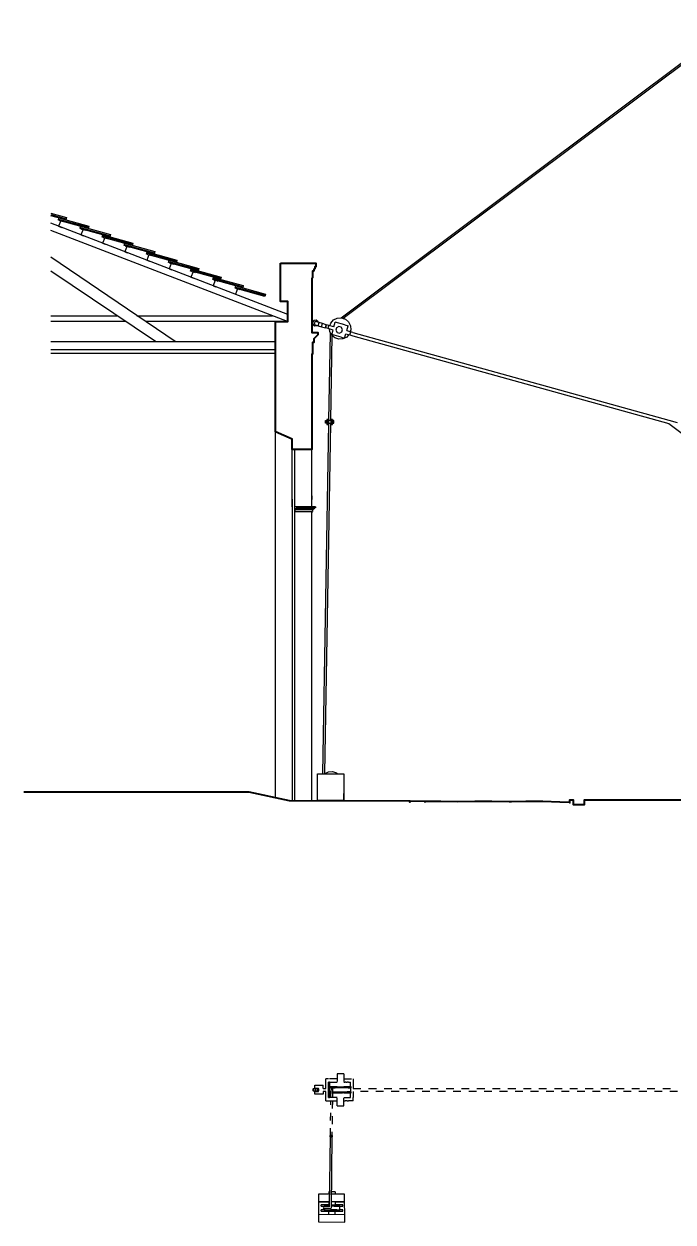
# Model space of a CAD drawing. Extents: x -10.7 to 11.2, y -2.3 to 16.3.
# Drawn here: x -10.7 to -2.31, y -1.85 to 13.64 of the extents above; entities that cross this region are included whole.
import ezdxf

# ---------------------------------------------------------------- set-up
doc = ezdxf.new("R2010")
doc.units = 0
doc.header["$LTSCALE"] = 0.2
doc.header["$MEASUREMENT"] = 0
doc.linetypes.add('HIDDEN', pattern=[0.375, 0.25, -0.125])
doc.layers.get('0').update_dxf_attribs({"linetype": 'CONTINUOUS'})
doc.layers.add('cortado', color=7, linetype='CONTINUOUS', lineweight=40)
doc.layers.add('projeção', color=8, linetype='HIDDEN')
doc.layers.add('visto', color=9, linetype='CONTINUOUS')

msp = doc.modelspace()

# ---------------------------------------------------------------- linework, layer by layer
at = {"linetype": 'ByBlock'}
for points in [[(-6.784, 8.527), (-6.784, 8.461), (-6.763, 8.461), (-6.763, 8.527)], [(-6.73, 8.527), (-6.73, 8.461), (-6.709, 8.461), (-6.709, 8.527)], [(-6.788, 8.513), (-6.788, 8.479), (-6.799, 8.479), (-6.799, 8.513)], [(-6.763, 8.513), (-6.763, 8.479), (-6.73, 8.479), (-6.73, 8.513)], [(-6.705, 8.513), (-6.705, 8.479), (-6.693, 8.479), (-6.693, 8.513)]]:
    msp.add_lwpolyline(points, close=True, dxfattribs=at)
at = {"layer": 'cortado', "linetype": 'ByBlock'}
msp.add_lwpolyline([(-7.384, 10.545), (-6.927, 10.545), (-6.927, 10.5), (-6.938, 10.5), (-6.938, 10.474), (-6.948, 10.474), (-6.957, 10.445), (-6.967, 10.445), (-6.967, 10.355), (-6.977, 10.345), (-6.977, 9.65), (-6.902, 9.65), (-6.902, 9.62), (-6.952, 9.57), (-6.952, 9.52), (-6.967, 9.52), (-6.967, 9.37), (-6.977, 9.37), (-6.977, 8.135), (-7.232, 8.135), (-7.232, 8.272), (-7.446, 8.366), (-7.446, 9.792), (-7.286, 9.792), (-7.286, 10.049), (-7.384, 10.049)], close=True, dxfattribs=at)
msp.add_lwpolyline([(-10.697, 3.712), (-7.791, 3.712), (-7.272, 3.597), (-7.272, 3.597), (-5.714, 3.593), (-5.714, 3.582), (-5.709, 3.582), (-5.709, 3.593), (-5.519, 3.591), (-5.519, 3.58), (-5.513, 3.58), (-5.513, 3.584), (-5.506, 3.591), (-5.31, 3.591), (-5.091, 3.587), (-4.873, 3.59), (-4.654, 3.59), (-4.427, 3.586), (-4.397, 3.586), (-4.213, 3.591), (-4.191, 3.588), (-3.995, 3.589), (-3.775, 3.581), (-3.651, 3.577), (-3.644, 3.569), (-3.643, 3.569), (-3.643, 3.605), (-3.602, 3.605), (-3.603, 3.545), (-3.454, 3.545), (-3.454, 3.605), (4.734, 3.605)], dxfattribs=at)
msp.add_circle((-6.728, -0.742), 0.0102, dxfattribs=at)
at = {"layer": 'projeção'}
for p, q in [((-6.641, 0.063), (-6.65, 0.063)), ((-6.65, 0.063), (-6.65, -0.104)), ((-6.613, 0.063), (-6.641, 0.063)), ((-6.581, 0.063), (-6.613, 0.063)), ((-6.565, 0.063), (-6.581, 0.063)), ((-6.565, 0.063), (-6.565, -0.104)), ((-6.963, -0.131), (-6.963, -0.156)), ((-6.963, -0.131), (-6.96, -0.131)), ((-6.936, -0.131), (-6.96, -0.131)), ((-6.96, -0.131), (-6.96, -0.156)), ((-6.939, -0.085), (-6.89, -0.085)), ((-6.939, -0.125), (-6.939, -0.085)), ((-6.89, -0.125), (-6.939, -0.125)), ((-6.906, -0.131), (-6.936, -0.131)), ((-6.936, -0.131), (-6.936, -0.156)), ((-6.887, -0.131), (-6.906, -0.131)), ((-6.906, -0.156), (-6.906, -0.131)), ((-6.89, -0.085), (-6.845, -0.085)), ((-6.89, -0.131), (-6.89, -0.125)), ((-6.887, -0.156), (-6.887, -0.131)), ((-6.845, -0.085), (-6.833, -0.085)), ((-6.833, -0.125), (-6.833, -0.085)), ((-6.833, -0.125), (-6.797, -0.125)), ((-6.797, -0.045), (-6.797, -0.003)), ((-6.762, -0.003), (-6.797, -0.003)), ((-6.797, -0.125), (-6.797, -0.045)), ((-6.65, -0.003), (-6.762, -0.003)), ((-6.75, -0.045), (-6.762, -0.045)), ((-6.762, -0.125), (-6.762, -0.045)), ((-6.762, -0.164), (-6.762, -0.125)), ((-6.75, -0.045), (-6.698, -0.045)), ((-6.75, -0.045), (-6.75, -0.125)), ((-6.75, -0.164), (-6.75, -0.125)), ((-6.741, -0.104), (-6.746, -0.104)), ((-6.746, -0.118), (-6.746, -0.104)), ((-6.746, -0.118), (-6.741, -0.118)), ((-6.718, -0.104), (-6.741, -0.104)), ((-6.741, -0.118), (-6.718, -0.118)), ((-6.731, -0.244), (-6.73, -0.144)), ((-6.727, -0.136), (-6.73, -0.144)), ((-6.72, -0.133), (-6.727, -0.136)), ((-6.708, -0.133), (-6.72, -0.133)), ((-6.676, -0.104), (-6.718, -0.104)), ((-6.718, -0.118), (-6.708, -0.118)), ((-6.704, -0.118), (-6.708, -0.118)), ((-6.708, -0.169), (-6.708, -0.118)), ((-6.707, -0.118), (-6.676, -0.118)), ((-6.687, -0.118), (-6.704, -0.118)), ((-6.698, -0.045), (-6.65, -0.045)), ((-6.657, -0.118), (-6.687, -0.118)), ((-6.65, -0.104), (-6.676, -0.104)), ((-6.62, -0.118), (-6.657, -0.118)), ((-6.65, -0.104), (-6.641, -0.104)), ((-6.641, -0.104), (-6.613, -0.104)), ((-6.581, -0.118), (-6.62, -0.118)), ((-6.613, -0.104), (-6.581, -0.104)), ((-6.581, -0.104), (-6.565, -0.104)), ((-6.545, -0.118), (-6.581, -0.118)), ((-6.565, -0.003), (-6.444, -0.003)), ((-6.565, -0.045), (-6.549, -0.045)), ((-6.521, -0.104), (-6.565, -0.104)), ((-6.532, -0.045), (-6.549, -0.045)), ((-6.52, -0.118), (-6.545, -0.118)), ((-6.532, -0.045), (-6.52, -0.045)), ((-6.487, -0.104), (-6.521, -0.104)), ((-6.502, -0.045), (-6.52, -0.045)), ((-6.507, -0.118), (-6.52, -0.118)), ((-6.507, -0.118), (-6.487, -0.118)), ((-6.502, -0.045), (-6.48, -0.045)), ((-6.468, -0.104), (-6.487, -0.104)), ((-6.487, -0.118), (-6.468, -0.118)), ((-6.48, -0.104), (-6.48, -0.045)), ((-6.48, -0.118), (-6.48, -0.164)), ((-6.468, -0.118), (-6.468, -0.104)), ((-6.444, -0.003), (-6.444, -0.045)), ((-6.444, -0.045), (-6.444, -0.125)), ((-6.444, -0.125), (-2.251, -0.125)), ((-6.96, -0.156), (-6.963, -0.156)), ((-6.96, -0.156), (-6.936, -0.156)), ((-6.939, -0.199), (-6.939, -0.164)), ((-6.939, -0.164), (-6.89, -0.164)), ((-6.89, -0.199), (-6.939, -0.199)), ((-6.936, -0.156), (-6.906, -0.156)), ((-6.887, -0.156), (-6.906, -0.156)), ((-6.89, -0.164), (-6.89, -0.156)), ((-6.845, -0.199), (-6.89, -0.199)), ((-6.833, -0.199), (-6.845, -0.199)), ((-6.833, -0.164), (-6.833, -0.199)), ((-6.797, -0.164), (-6.833, -0.164)), ((-6.797, -0.244), (-6.797, -0.164)), ((-6.797, -0.286), (-6.797, -0.244)), ((-6.797, -0.286), (-6.762, -0.286)), ((-6.762, -0.244), (-6.762, -0.164)), ((-6.762, -0.244), (-6.75, -0.244)), ((-6.762, -0.286), (-6.698, -0.286)), ((-6.75, -0.244), (-6.75, -0.164)), ((-6.698, -0.244), (-6.75, -0.244)), ((-6.746, -0.184), (-6.746, -0.169)), ((-6.741, -0.169), (-6.746, -0.169)), ((-6.746, -0.184), (-6.741, -0.184)), ((-6.73, -0.169), (-6.741, -0.169)), ((-6.741, -0.184), (-6.73, -0.184)), ((-6.738, -0.739), (-6.732, -0.286)), ((-6.712, -0.286), (-6.718, -0.739)), ((-6.711, -0.156), (-6.712, -0.244)), ((-6.708, -0.156), (-6.711, -0.156)), ((-6.708, -0.169), (-6.711, -0.169)), ((-6.711, -0.184), (-6.676, -0.184)), ((-6.708, -0.169), (-6.704, -0.169)), ((-6.704, -0.169), (-6.687, -0.169)), ((-6.65, -0.244), (-6.698, -0.244)), ((-6.698, -0.286), (-6.65, -0.286)), ((-6.687, -0.169), (-6.657, -0.169)), ((-6.676, -0.184), (-6.625, -0.184)), ((-6.657, -0.169), (-6.62, -0.169)), ((-6.641, -0.184), (-6.65, -0.184)), ((-6.65, -0.35), (-6.65, -0.184)), ((-6.613, -0.184), (-6.641, -0.184)), ((-6.625, -0.184), (-6.581, -0.184)), ((-6.62, -0.169), (-6.581, -0.169)), ((-6.581, -0.184), (-6.613, -0.184)), ((-6.581, -0.169), (-6.545, -0.169)), ((-6.565, -0.184), (-6.581, -0.184)), ((-6.565, -0.35), (-6.565, -0.184)), ((-6.565, -0.184), (-6.521, -0.184)), ((-6.565, -0.244), (-6.549, -0.244)), ((-6.565, -0.286), (-6.549, -0.286)), ((-6.549, -0.244), (-6.532, -0.244)), ((-6.532, -0.286), (-6.549, -0.286)), ((-6.545, -0.169), (-6.52, -0.169)), ((-6.532, -0.244), (-6.52, -0.244)), ((-6.52, -0.286), (-6.532, -0.286)), ((-6.521, -0.184), (-6.487, -0.184)), ((-6.487, -0.169), (-6.52, -0.169)), ((-6.52, -0.169), (-6.507, -0.169)), ((-6.52, -0.244), (-6.502, -0.244)), ((-6.52, -0.286), (-6.502, -0.286)), ((-6.514, -0.244), (-6.48, -0.244)), ((-6.48, -0.286), (-6.502, -0.286)), ((-6.468, -0.169), (-6.487, -0.169)), ((-6.487, -0.184), (-6.468, -0.184)), ((-6.48, -0.169), (-6.48, -0.164)), ((-6.48, -0.244), (-6.48, -0.184)), ((-6.444, -0.286), (-6.48, -0.286)), ((-6.468, -0.184), (-6.468, -0.169)), ((-6.444, -0.164), (-6.444, -0.244)), ((-2.251, -0.164), (-6.444, -0.164)), ((-6.444, -0.286), (-6.444, -0.244)), ((-6.65, -0.35), (-6.641, -0.35)), ((-6.641, -0.35), (-6.613, -0.35)), ((-6.613, -0.35), (-6.581, -0.35)), ((-6.581, -0.35), (-6.565, -0.35))]:
    msp.add_line(p, q, dxfattribs=at)
at = {"layer": 'visto'}
for p, q in [((-6.599, 9.841), (-1.53, 13.64)), ((-1.525, 13.615), (-6.573, 9.833)), ((-10.352, 11.176), (-10.151, 11.12)), ((-7.286, 9.884), (-10.352, 11.063)), ((-10.249, 11.116), (-9.864, 11.01)), ((-9.969, 11.009), (-9.583, 10.902)), ((-7.291, 9.792), (-10.352, 10.968)), ((-9.682, 10.898), (-9.296, 10.791)), ((-9.397, 10.789), (-9.012, 10.682)), ((-8.745, 9.532), (-10.352, 10.626)), ((-9.11, 10.678), (-8.724, 10.571)), ((-8.827, 10.57), (-8.442, 10.463)), ((-8.997, 9.532), (-10.352, 10.441)), ((-8.54, 10.459), (-8.154, 10.352)), ((-8.253, 10.349), (-7.867, 10.242)), ((-7.965, 10.238), (-7.58, 10.131)), ((-10.352, 9.867), (-9.497, 9.867)), ((-9.385, 9.792), (-10.352, 9.792)), ((-9.237, 9.867), (-7.486, 9.867)), ((-7.446, 9.792), (-9.127, 9.792)), ((-6.951, 9.804), (-6.969, 9.781)), ((-6.969, 9.781), (-6.966, 9.751)), ((-6.92, 9.808), (-6.951, 9.804)), ((-6.945, 9.752), (-6.933, 9.792)), ((-6.885, 9.778), (-6.933, 9.792)), ((-6.897, 9.789), (-6.92, 9.808)), ((-6.896, 9.781), (-6.897, 9.789)), ((-6.897, 9.738), (-6.885, 9.778)), ((-6.839, 9.765), (-6.885, 9.778)), ((-6.851, 9.724), (-6.839, 9.765)), ((-6.851, 9.724), (-6.839, 9.765)), ((-6.792, 9.751), (-6.839, 9.765)), ((-6.746, 9.737), (-6.734, 9.771)), ((-6.734, 9.771), (-6.699, 9.813)), ((-6.699, 9.813), (-6.65, 9.836)), ((-6.693, 9.722), (-6.675, 9.784)), ((-6.553, 9.749), (-6.675, 9.784)), ((-6.65, 9.836), (-6.596, 9.841)), ((-6.596, 9.841), (-6.544, 9.822)), ((-6.573, 9.833), (-6.544, 9.822)), ((-6.544, 9.822), (-6.502, 9.788)), ((-6.544, 9.822), (-6.502, 9.788)), ((-6.502, 9.788), (-6.502, 9.788)), ((-6.502, 9.788), (-6.479, 9.738)), ((-6.502, 9.788), (-6.479, 9.738)), ((-6.942, 9.732), (-6.966, 9.751)), ((-6.945, 9.752), (-6.897, 9.738)), ((-6.912, 9.735), (-6.942, 9.732)), ((-6.908, 9.741), (-6.912, 9.735)), ((-6.897, 9.738), (-6.851, 9.724)), ((-6.851, 9.724), (-6.803, 9.71)), ((-6.803, 9.71), (-6.792, 9.751)), ((-6.792, 9.751), (-6.803, 9.71)), ((-6.768, 9.7), (-6.803, 9.71)), ((-6.756, 9.74), (-6.792, 9.751)), ((-6.768, 9.7), (-6.756, 9.74)), ((-6.704, 9.681), (-6.768, 9.7)), ((-6.693, 9.722), (-6.756, 9.74)), ((-6.746, 9.737), (-6.756, 9.74)), ((-6.756, 8.513), (-6.737, 9.643)), ((-6.747, 9.665), (-6.75, 9.695)), ((-6.724, 9.616), (-6.747, 9.665)), ((-6.718, 9.61), (-6.736, 8.513)), ((-6.682, 9.581), (-6.724, 9.616)), ((-6.721, 9.624), (-6.704, 9.681)), ((-6.599, 9.588), (-6.721, 9.624)), ((-6.659, 9.711), (-6.668, 9.679)), ((-6.668, 9.679), (-6.652, 9.651)), ((-6.631, 9.727), (-6.659, 9.711)), ((-6.652, 9.651), (-6.62, 9.642)), ((-6.599, 9.718), (-6.631, 9.727)), ((-6.62, 9.642), (-6.592, 9.659)), ((-6.583, 9.69), (-6.599, 9.718)), ((-6.592, 9.659), (-6.583, 9.69)), ((-6.555, 9.575), (-6.538, 9.633)), ((-6.553, 9.749), (-6.508, 9.736)), ((-6.538, 9.633), (-6.486, 9.618)), ((-6.501, 9.623), (-6.527, 9.591)), ((-6.526, 9.674), (-6.508, 9.736)), ((-6.526, 9.674), (-6.474, 9.659)), ((-6.486, 9.618), (-6.474, 9.659)), ((-6.486, 9.618), (-6.45, 9.607)), ((-6.486, 9.618), (-6.486, 9.618)), ((-6.474, 9.684), (-6.482, 9.661)), ((-6.474, 9.684), (-6.482, 9.661)), ((-6.474, 9.659), (-6.482, 9.661)), ((-6.479, 9.738), (-6.474, 9.684)), ((-6.479, 9.738), (-6.474, 9.684)), ((-6.474, 9.684), (-6.474, 9.684)), ((-6.474, 9.684), (-6.474, 9.684)), ((-6.45, 9.649), (-6.474, 9.659)), ((-6.45, 9.649), (-2.365, 8.515)), ((-6.45, 9.607), (-2.365, 8.473)), ((-10.352, 9.532), (-7.446, 9.532)), ((-6.631, 9.562), (-6.682, 9.581)), ((-6.577, 9.568), (-6.631, 9.562)), ((-6.599, 9.588), (-6.555, 9.575)), ((-6.558, 9.576), (-6.577, 9.568)), ((-6.558, 9.576), (-6.577, 9.568)), ((-6.577, 9.568), (-6.577, 9.568)), ((-6.555, 9.575), (-6.554, 9.578)), ((-6.555, 9.575), (-6.555, 9.575)), ((-6.527, 9.591), (-6.554, 9.578)), ((-6.527, 9.591), (-6.554, 9.578)), ((-10.352, 9.432), (-7.446, 9.432)), ((-10.352, 9.382), (-7.446, 9.382)), ((-6.834, 3.942), (-6.757, 8.479)), ((-6.737, 8.479), (-6.812, 3.946)), ((-2.365, 8.515), (-2.257, 8.485)), ((-2.365, 8.473), (0.097, 6.606)), ((-7.446, 3.636), (-7.446, 8.366)), ((-7.232, 7.396), (-7.232, 8.135)), ((-7.202, 8.135), (-7.202, 3.597)), ((-6.977, 7.396), (-6.977, 8.135)), ((-7.232, 7.496), (-7.232, 7.566)), ((-7.232, 7.496), (-7.232, 7.336)), ((-6.977, 7.539), (-6.977, 7.489)), ((-7.232, 7.336), (-7.232, 3.597)), ((-6.93, 7.396), (-7.202, 7.396)), ((-7.172, 7.396), (-7.202, 7.396)), ((-7.197, 7.347), (-7.197, 7.336)), ((-7.197, 7.336), (-6.97, 7.336)), ((-6.963, 7.356), (-7.194, 7.356)), ((-6.956, 7.363), (-7.193, 7.363)), ((-6.949, 7.37), (-7.189, 7.37)), ((-6.942, 7.377), (-7.177, 7.377)), ((-7.172, 7.396), (-7.172, 7.385)), ((-6.93, 7.384), (-7.172, 7.384)), ((-6.977, 7.396), (-6.93, 7.396)), ((-6.977, 7.396), (-6.93, 7.396)), ((-6.977, 7.336), (-6.977, 7.316)), ((-6.977, 3.596), (-6.977, 7.336)), ((-6.903, 3.688), (-6.903, 3.942)), ((-6.903, 3.942), (-6.564, 3.942)), ((-6.903, 3.596), (-6.903, 3.942)), ((-6.903, 3.942), (-6.903, 3.942)), ((-6.816, 3.942), (-6.814, 3.945)), ((-6.814, 3.945), (-6.764, 3.968)), ((-6.764, 3.968), (-6.71, 3.973)), ((-6.71, 3.973), (-6.659, 3.955)), ((-6.71, 3.973), (-6.659, 3.955)), ((-6.659, 3.955), (-6.644, 3.942)), ((-6.659, 3.955), (-6.644, 3.942)), ((-6.564, 3.942), (-6.564, 3.688)), ((-6.564, 3.942), (-6.564, 3.596)), ((-6.564, 3.942), (-6.564, 3.942)), ((-6.565, 3.596), (-6.903, 3.596)), ((-6.565, 3.688), (-6.565, 3.596)), ((-6.565, 3.596), (-6.564, 3.596)), ((-6.564, 3.688), (-6.564, 3.596)), ((-6.564, 3.596), (-6.564, 3.688)), ((-6.564, 3.596), (-6.564, 3.596)), ((-6.564, 3.596), (-6.564, 3.596)), ((-6.75, -1.658), (-6.738, -0.742)), ((-6.718, -0.742), (-6.73, -1.669)), ((-6.748, -1.493), (-6.893, -1.493)), ((-6.893, -1.493), (-6.892, -1.591)), ((-6.751, -1.464), (-6.76, -1.464)), ((-6.76, -1.464), (-6.76, -1.493)), ((-6.747, -1.464), (-6.751, -1.464)), ((-6.723, -1.464), (-6.728, -1.464)), ((-6.554, -1.494), (-6.728, -1.493)), ((-6.691, -1.464), (-6.723, -1.464)), ((-6.675, -1.464), (-6.691, -1.464)), ((-6.675, -1.464), (-6.675, -1.494)), ((-6.554, -1.593), (-6.554, -1.494)), ((-6.892, -1.591), (-6.892, -1.753)), ((-6.892, -1.591), (-6.76, -1.592)), ((-6.749, -1.592), (-6.892, -1.591)), ((-6.851, -1.631), (-6.856, -1.631)), ((-6.856, -1.646), (-6.856, -1.631)), ((-6.856, -1.646), (-6.851, -1.646)), ((-6.856, -1.711), (-6.856, -1.697)), ((-6.851, -1.697), (-6.856, -1.697)), ((-6.828, -1.631), (-6.851, -1.631)), ((-6.851, -1.646), (-6.828, -1.646)), ((-6.828, -1.697), (-6.851, -1.697)), ((-6.828, -1.661), (-6.832, -1.669)), ((-6.832, -1.669), (-6.828, -1.677)), ((-6.786, -1.631), (-6.828, -1.631)), ((-6.828, -1.646), (-6.818, -1.646)), ((-6.82, -1.657), (-6.828, -1.661)), ((-6.828, -1.677), (-6.82, -1.68)), ((-6.805, -1.697), (-6.828, -1.697)), ((-6.75, -1.658), (-6.82, -1.657)), ((-6.74, -1.681), (-6.82, -1.68)), ((-6.814, -1.646), (-6.818, -1.646)), ((-6.818, -1.657), (-6.818, -1.646)), ((-6.818, -1.697), (-6.818, -1.68)), ((-6.818, -1.697), (-6.814, -1.697)), ((-6.797, -1.646), (-6.814, -1.646)), ((-6.814, -1.697), (-6.797, -1.697)), ((-6.767, -1.646), (-6.797, -1.646)), ((-6.797, -1.646), (-6.786, -1.646)), ((-6.797, -1.697), (-6.767, -1.697)), ((-6.76, -1.631), (-6.786, -1.631)), ((-6.786, -1.646), (-6.75, -1.646)), ((-6.75, -1.646), (-6.767, -1.646)), ((-6.767, -1.697), (-6.73, -1.697)), ((-6.76, -1.592), (-6.76, -1.631)), ((-6.76, -1.631), (-6.751, -1.631)), ((-6.751, -1.631), (-6.75, -1.631)), ((-6.733, -1.677), (-6.74, -1.681)), ((-6.73, -1.669), (-6.733, -1.677)), ((-6.73, -1.631), (-6.723, -1.631)), ((-6.691, -1.646), (-6.73, -1.646)), ((-6.73, -1.697), (-6.691, -1.697)), ((-6.681, -1.697), (-6.73, -1.697)), ((-6.554, -1.593), (-6.729, -1.592)), ((-6.723, -1.631), (-6.691, -1.631)), ((-6.691, -1.631), (-6.675, -1.631)), ((-6.655, -1.646), (-6.691, -1.646)), ((-6.691, -1.646), (-6.681, -1.646)), ((-6.691, -1.697), (-6.655, -1.697)), ((-6.681, -1.646), (-6.631, -1.646)), ((-6.655, -1.697), (-6.681, -1.697)), ((-6.675, -1.592), (-6.554, -1.593)), ((-6.675, -1.592), (-6.675, -1.631)), ((-6.631, -1.631), (-6.675, -1.631)), ((-6.63, -1.646), (-6.655, -1.646)), ((-6.655, -1.697), (-6.63, -1.697)), ((-6.597, -1.631), (-6.631, -1.631)), ((-6.617, -1.646), (-6.63, -1.646)), ((-6.63, -1.697), (-6.617, -1.697)), ((-6.617, -1.646), (-6.597, -1.646)), ((-6.617, -1.697), (-6.617, -1.646)), ((-6.597, -1.697), (-6.617, -1.697)), ((-6.578, -1.631), (-6.597, -1.631)), ((-6.597, -1.646), (-6.578, -1.646)), ((-6.578, -1.697), (-6.597, -1.697)), ((-6.578, -1.646), (-6.578, -1.631)), ((-6.578, -1.711), (-6.578, -1.697)), ((-6.553, -1.755), (-6.554, -1.593)), ((-6.892, -1.753), (-6.553, -1.755)), ((-6.892, -1.753), (-6.892, -1.852)), ((-6.892, -1.852), (-6.553, -1.853)), ((-6.856, -1.711), (-6.851, -1.711)), ((-6.851, -1.711), (-6.828, -1.711)), ((-6.828, -1.711), (-6.786, -1.711)), ((-6.786, -1.711), (-6.76, -1.711)), ((-6.751, -1.711), (-6.76, -1.711)), ((-6.76, -1.754), (-6.76, -1.711)), ((-6.723, -1.711), (-6.751, -1.711)), ((-6.751, -1.711), (-6.735, -1.711)), ((-6.735, -1.711), (-6.681, -1.711)), ((-6.691, -1.711), (-6.723, -1.711)), ((-6.675, -1.711), (-6.691, -1.711)), ((-6.681, -1.711), (-6.631, -1.711)), ((-6.675, -1.754), (-6.675, -1.711)), ((-6.631, -1.711), (-6.597, -1.711)), ((-6.597, -1.711), (-6.578, -1.711)), ((-6.553, -1.853), (-6.553, -1.755))]:
    msp.add_line(p, q, dxfattribs=at)
for points in [[(-10.352, 11.192), (-10.147, 11.135), (-10.155, 11.106), (-10.352, 11.16)], [(-10.186, 11.079), (-10.222, 11.093), (-10.249, 11.023), (-10.213, 11.009)], [(-9.899, 10.969), (-9.934, 10.983), (-9.961, 10.913), (-9.926, 10.899)], [(-9.619, 10.861), (-9.654, 10.875), (-9.681, 10.805), (-9.646, 10.791)], [(-9.331, 10.751), (-9.367, 10.764), (-9.394, 10.694), (-9.358, 10.681)], [(-9.047, 10.641), (-9.082, 10.655), (-9.109, 10.585), (-9.074, 10.571)], [(-8.76, 10.531), (-8.795, 10.544), (-8.822, 10.474), (-8.787, 10.461)], [(-8.477, 10.422), (-8.513, 10.436), (-8.54, 10.366), (-8.504, 10.352)], [(-8.19, 10.311), (-8.225, 10.325), (-8.252, 10.255), (-8.217, 10.242)], [(-7.902, 10.201), (-7.938, 10.215), (-7.965, 10.145), (-7.929, 10.131)], [(-6.93, 7.396), (-6.93, 7.384), (-6.942, 7.384), (-6.942, 7.377), (-6.949, 7.377), (-6.949, 7.37), (-6.956, 7.37), (-6.956, 7.363), (-6.963, 7.363), (-6.963, 7.356), (-6.97, 7.356), (-6.97, 7.336), (-6.977, 7.336)]]:
    msp.add_lwpolyline(points, dxfattribs=at)
for points in [[(-10.245, 11.131), (-9.86, 11.024), (-9.868, 10.995), (-10.224, 11.094), (-10.226, 11.089), (-10.235, 11.092), (-10.234, 11.097), (-10.253, 11.102)], [(-9.965, 11.023), (-9.579, 10.916), (-9.587, 10.887), (-9.944, 10.986), (-9.945, 10.981), (-9.955, 10.984), (-9.954, 10.989), (-9.973, 10.994)], [(-9.678, 10.913), (-9.292, 10.806), (-9.3, 10.777), (-9.657, 10.876), (-9.658, 10.871), (-9.668, 10.874), (-9.666, 10.878), (-9.686, 10.884)], [(-9.393, 10.803), (-9.008, 10.697), (-9.016, 10.668), (-9.372, 10.766), (-9.374, 10.762), (-9.383, 10.764), (-9.382, 10.769), (-9.401, 10.774)], [(-9.106, 10.693), (-8.72, 10.586), (-8.728, 10.557), (-9.085, 10.656), (-9.086, 10.651), (-9.096, 10.654), (-9.095, 10.658), (-9.114, 10.664)], [(-8.823, 10.584), (-8.438, 10.477), (-8.446, 10.448), (-8.802, 10.547), (-8.804, 10.542), (-8.813, 10.545), (-8.812, 10.55), (-8.831, 10.555)], [(-8.536, 10.474), (-8.15, 10.367), (-8.158, 10.338), (-8.515, 10.437), (-8.516, 10.432), (-8.526, 10.435), (-8.525, 10.439), (-8.544, 10.445)], [(-8.249, 10.363), (-7.863, 10.256), (-7.871, 10.227), (-8.228, 10.326), (-8.229, 10.321), (-8.239, 10.324), (-8.237, 10.329), (-8.257, 10.334)], [(-7.961, 10.252), (-7.576, 10.146), (-7.584, 10.117), (-7.94, 10.215), (-7.942, 10.211), (-7.951, 10.213), (-7.95, 10.218), (-7.969, 10.223)]]:
    msp.add_lwpolyline(points, close=True, dxfattribs=at)
for centre, radius, start, end in [((-7.22, 7.336), 0.0232, 321.2316, 0.2618), ((-7.209, 7.355), 0.015, 325.0462, 5.3071), ((-7.175, 7.357), 0.0197, 111.4609, 180), ((-7.184, 7.387), 0.0118, 279.5604, 351.9165)]:
    msp.add_arc(centre, radius, start, end, dxfattribs=at)

doc.saveas('drawing.dxf')
